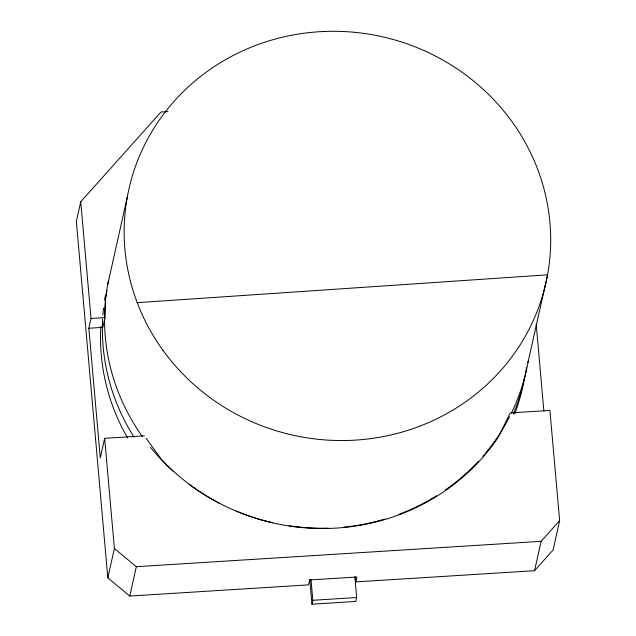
<?xml version="1.0" encoding="UTF-8"?>
<svg xmlns="http://www.w3.org/2000/svg" width="636" height="636" viewBox="0 0 636 636"><rect width="100%" height="100%" fill="white"/><g stroke="black" fill="none" stroke-linecap="round" stroke-linejoin="round"><path stroke-width="0.95" d="M144.364 435.819L104.654 438.307L100.281 457.888L88.841 328.24L102.841 327.365L105.027 317.579L105.52 298.101A213.72 204.164 12.6 0 1 106.951 290.366M167.92 111.57L160.995 112.008L80.732 201.771L76.352 221.352L107.818 577.878L129.776 596.059L308.555 584.858L309.645 579.96L356.875 577.003L355.778 581.9L534.558 570.699L553.082 549.989L559.648 520.614L549.917 410.419L510.199 412.907L498.64 436.662A213.72 204.164 12.6 0 1 161.608 459.621L146.089 438.204M88.841 328.24L91.028 318.453L80.732 201.771M107.691 284.674L127.287 197.009M107.818 577.878L114.385 548.51L104.654 438.307M129.776 596.059L136.335 566.692L114.385 548.51M354.856 576.868L356.685 597.538L355.81 601.449L311.958 604.2L312.833 600.281L311.004 579.611M527.96 362.496L547.556 274.832L137.209 302.672M534.558 570.699L541.125 541.331L559.648 520.614M91.028 318.453L105.027 317.579M136.335 566.692L541.125 541.331M312.833 600.281L356.685 597.538M536.204 324.098L543.883 411.19M355.341 576.971L355.778 581.9M309.78 579.531L311.958 604.2M127.55 437.862A213.72 204.164 12.6 0 1 100.846 326.308M524.263 378.627A213.72 204.164 12.6 0 1 514.731 413.964M134.061 437.171A213.72 204.164 12.6 0 1 102.658 318.938M102.913 314.963A213.72 204.164 12.6 0 1 103.541 308.031M104.558 300.192A213.72 204.164 12.6 0 1 105.186 296.304M526.608 367.354A213.72 204.164 12.6 0 1 513.292 413.901M509.611 416.683A213.72 204.164 12.6 0 1 485.451 453.214M484.171 454.732A213.72 204.164 12.6 0 1 482.883 456.235M478.304 461.339A213.72 204.164 12.6 0 1 445.518 489.839M436.558 495.762A213.72 204.164 12.6 0 1 398.7 514.405M384.772 519.079A213.72 204.164 12.6 0 1 343.877 527.125M328.255 528.119A213.72 204.164 12.6 0 1 289.054 525.765M272.765 522.712A213.72 204.164 12.6 0 1 236.242 511.082M219.325 503.203A213.72 204.164 12.6 0 1 188.932 484.171M172.992 471.045A213.72 204.164 12.6 0 1 150.573 447.402M142.305 436.519A213.72 204.164 12.6 0 1 108.43 280.818M528.301 360.564A213.72 204.164 12.6 0 1 511.368 413.162M163.054 350.46A213.72 204.164 12.6 0 0 530.957 325.497A213.72 204.164 12.6 0 0 318.262 31.8A213.72 204.164 12.6 0 0 163.054 350.46"/></g></svg>
